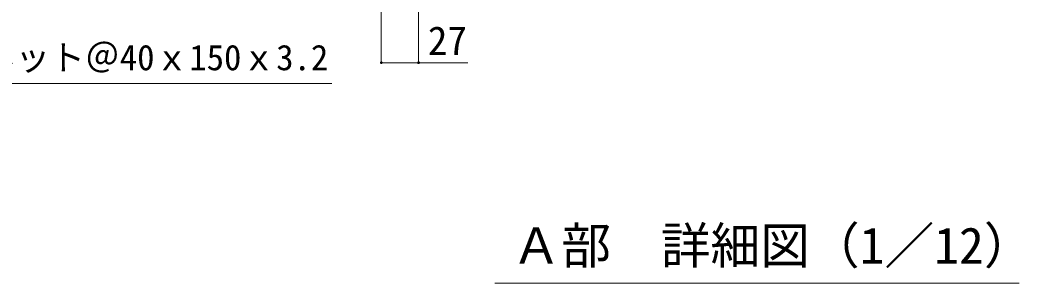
# Model space of a CAD drawing. Units: millimetres, scale not verified. Extents: x -9998 to 10002, y -6925 to 6925.
# Drawn here: x -1975 to 1039, y 3556 to 4349 of the extents above; entities that cross this region are included whole.
import ezdxf
from ezdxf.enums import TextEntityAlignment as Align

# ---------------------------------------------------------------- set-up
doc = ezdxf.new("R2010")
doc.units = ezdxf.units.MM
doc.header["$LTSCALE"] = 50
for name, color, linetype, lineweight in [('0-4_1-7', 7, 'Continuous', 9), ('0-5_1-8', 4, 'Continuous', 9), ('1-9_2-7', 7, 'Continuous', 9), ('2-B_2-8', 3, 'Continuous', 9)]:
    doc.layers.add(name, color=color, linetype=linetype, lineweight=lineweight)
doc.styles.add('ＭＳ ゴシック', font='')
doc.styles.get('ＭＳ ゴシック').set_extended_font_data('MS Gothic')

msp = doc.modelspace()

# ---------------------------------------------------------------- linework, layer by layer
at = {"layer": '1-9_2-7', "color": 3}
for p, q in [((-884.93, 4219.97), (-884.93, 4396.99)), ((-772.43, 4219.97), (-772.43, 4396.99)), ((-884.93, 4219.97), (-772.43, 4219.97)), ((-784.93, 4219.97), (-623.33, 4219.97))]:
    msp.add_line(p, q, dxfattribs=at)
at = {"layer": '1-9_2-7'}
for points in [[(-884.93, 4219.97), (-889.1, 4219.97), (-889.09, 4220.23)], [(-884.93, 4219.97), (-889.06, 4219.45), (-889.1, 4219.97)], [(-884.93, 4219.97), (-889.09, 4220.23), (-889.02, 4220.75)], [(-884.93, 4219.97), (-888.97, 4218.93), (-889.06, 4219.45)], [(-884.93, 4219.97), (-889.02, 4220.75), (-888.89, 4221.26)], [(-884.93, 4215.8), (-888.97, 4218.93), (-884.93, 4219.97)], [(-884.93, 4219.97), (-888.89, 4221.26), (-888.7, 4221.74)], [(-884.93, 4219.97), (-888.7, 4221.74), (-888.45, 4222.2)], [(-884.93, 4219.97), (-888.45, 4222.2), (-888.14, 4222.63)], [(-884.93, 4219.97), (-888.14, 4222.63), (-887.78, 4223.01)], [(-884.93, 4219.97), (-887.78, 4223.01), (-887.38, 4223.34)], [(-884.93, 4219.97), (-887.38, 4223.34), (-886.94, 4223.62)], [(-884.93, 4224.14), (-886.94, 4223.62), (-886.46, 4223.84)], [(-884.93, 4219.97), (-886.94, 4223.62), (-884.93, 4224.14)], [(-884.93, 4224.14), (-886.46, 4223.84), (-885.45, 4224.1)], [(-885.45, 4224.1), (-886.46, 4223.84), (-885.97, 4224.01)], [(-884.67, 4224.13), (-884.93, 4219.97), (-884.93, 4224.14)], [(-884.15, 4224.06), (-884.93, 4219.97), (-884.67, 4224.13)], [(-883.64, 4223.93), (-884.93, 4219.97), (-884.15, 4224.06)], [(-883.16, 4223.74), (-884.93, 4219.97), (-883.64, 4223.93)], [(-882.7, 4223.49), (-884.93, 4219.97), (-883.16, 4223.74)], [(-882.27, 4223.18), (-884.93, 4219.97), (-882.7, 4223.49)], [(-881.89, 4222.82), (-884.93, 4219.97), (-882.27, 4223.18)], [(-881.56, 4222.42), (-884.93, 4219.97), (-881.89, 4222.82)], [(-881.28, 4221.98), (-884.93, 4219.97), (-881.56, 4222.42)], [(-881.06, 4221.5), (-884.93, 4219.97), (-881.28, 4221.98)], [(-880.89, 4221.01), (-884.93, 4219.97), (-881.06, 4221.5)], [(-880.8, 4220.49), (-884.93, 4219.97), (-880.89, 4221.01)], [(-880.8, 4220.49), (-880.76, 4219.97), (-884.93, 4219.97)], [(-880.76, 4219.97), (-884.93, 4215.8), (-884.93, 4219.97)], [(-880.77, 4219.71), (-884.93, 4215.8), (-880.76, 4219.97)], [(-880.84, 4219.19), (-884.93, 4215.8), (-880.77, 4219.71)], [(-772.43, 4219.97), (-776.6, 4219.97), (-776.59, 4220.23)], [(-772.43, 4219.97), (-776.56, 4219.45), (-776.6, 4219.97)], [(-772.43, 4219.97), (-776.59, 4220.23), (-776.52, 4220.75)], [(-772.43, 4219.97), (-776.47, 4218.93), (-776.56, 4219.45)], [(-772.43, 4219.97), (-776.52, 4220.75), (-776.39, 4221.26)], [(-772.43, 4215.8), (-776.47, 4218.93), (-772.43, 4219.97)], [(-772.43, 4219.97), (-776.39, 4221.26), (-776.2, 4221.74)], [(-772.43, 4219.97), (-776.2, 4221.74), (-775.95, 4222.2)], [(-772.43, 4219.97), (-775.95, 4222.2), (-775.64, 4222.63)], [(-772.43, 4219.97), (-775.64, 4222.63), (-775.28, 4223.01)], [(-772.43, 4219.97), (-775.28, 4223.01), (-774.88, 4223.34)], [(-772.43, 4219.97), (-774.88, 4223.34), (-774.44, 4223.62)], [(-772.43, 4219.97), (-774.44, 4223.62), (-773.96, 4223.84)], [(-772.43, 4224.14), (-773.96, 4223.84), (-773.47, 4224.01)], [(-772.43, 4219.97), (-773.96, 4223.84), (-772.43, 4224.14)], [(-772.43, 4224.14), (-773.47, 4224.01), (-772.95, 4224.1)], [(-772.17, 4224.13), (-772.43, 4219.97), (-772.43, 4224.14)], [(-771.65, 4224.06), (-772.43, 4219.97), (-772.17, 4224.13)], [(-771.14, 4223.93), (-772.43, 4219.97), (-771.65, 4224.06)], [(-770.66, 4223.74), (-772.43, 4219.97), (-771.14, 4223.93)], [(-770.2, 4223.49), (-772.43, 4219.97), (-770.66, 4223.74)], [(-769.77, 4223.18), (-772.43, 4219.97), (-770.2, 4223.49)], [(-769.39, 4222.82), (-772.43, 4219.97), (-769.77, 4223.18)], [(-769.06, 4222.42), (-772.43, 4219.97), (-769.39, 4222.82)], [(-768.78, 4221.98), (-772.43, 4219.97), (-769.06, 4222.42)], [(-768.56, 4221.5), (-772.43, 4219.97), (-768.78, 4221.98)], [(-768.39, 4221.01), (-772.43, 4219.97), (-768.56, 4221.5)], [(-768.3, 4220.49), (-772.43, 4219.97), (-768.39, 4221.01)], [(-768.3, 4220.49), (-768.26, 4219.97), (-772.43, 4219.97)], [(-768.26, 4219.97), (-772.43, 4215.8), (-772.43, 4219.97)], [(-768.27, 4219.71), (-772.43, 4215.8), (-768.26, 4219.97)], [(-768.34, 4219.19), (-772.43, 4215.8), (-768.27, 4219.71)], [(-884.93, 4215.8), (-888.8, 4218.44), (-888.97, 4218.93)], [(-884.93, 4215.8), (-888.58, 4217.96), (-888.8, 4218.44)], [(-884.93, 4215.8), (-888.3, 4217.52), (-888.58, 4217.96)], [(-884.93, 4215.8), (-887.97, 4217.12), (-888.3, 4217.52)], [(-884.93, 4215.8), (-887.59, 4216.76), (-887.97, 4217.12)], [(-884.93, 4215.8), (-887.16, 4216.45), (-887.59, 4216.76)], [(-884.93, 4215.8), (-886.7, 4216.2), (-887.16, 4216.45)], [(-884.93, 4215.8), (-886.22, 4216.01), (-886.7, 4216.2)], [(-884.93, 4215.8), (-885.71, 4215.88), (-886.22, 4216.01)], [(-884.93, 4215.8), (-885.19, 4215.81), (-885.71, 4215.88)], [(-880.97, 4218.68), (-884.93, 4215.8), (-880.84, 4219.19)], [(-881.16, 4218.2), (-884.93, 4215.8), (-880.97, 4218.68)], [(-881.41, 4217.74), (-884.93, 4215.8), (-881.16, 4218.2)], [(-881.72, 4217.31), (-884.93, 4215.8), (-881.41, 4217.74)], [(-882.08, 4216.93), (-884.93, 4215.8), (-881.72, 4217.31)], [(-882.48, 4216.6), (-884.93, 4215.8), (-882.08, 4216.93)], [(-882.92, 4216.32), (-884.93, 4215.8), (-882.48, 4216.6)], [(-883.4, 4216.1), (-884.93, 4215.8), (-882.92, 4216.32)], [(-883.4, 4216.1), (-884.41, 4215.84), (-884.93, 4215.8)], [(-883.89, 4215.94), (-884.41, 4215.84), (-883.4, 4216.1)], [(-772.43, 4215.8), (-776.3, 4218.44), (-776.47, 4218.93)], [(-772.43, 4215.8), (-776.08, 4217.96), (-776.3, 4218.44)], [(-772.43, 4215.8), (-775.8, 4217.52), (-776.08, 4217.96)], [(-772.43, 4215.8), (-775.47, 4217.12), (-775.8, 4217.52)], [(-772.43, 4215.8), (-775.09, 4216.76), (-775.47, 4217.12)], [(-772.43, 4215.8), (-774.66, 4216.45), (-775.09, 4216.76)], [(-772.43, 4215.8), (-774.2, 4216.2), (-774.66, 4216.45)], [(-772.43, 4215.8), (-773.72, 4216.01), (-774.2, 4216.2)], [(-772.43, 4215.8), (-773.21, 4215.88), (-773.72, 4216.01)], [(-772.43, 4215.8), (-772.69, 4215.81), (-773.21, 4215.88)], [(-768.47, 4218.68), (-772.43, 4215.8), (-768.34, 4219.19)], [(-768.66, 4218.2), (-772.43, 4215.8), (-768.47, 4218.68)], [(-768.91, 4217.74), (-772.43, 4215.8), (-768.66, 4218.2)], [(-769.22, 4217.31), (-772.43, 4215.8), (-768.91, 4217.74)], [(-769.58, 4216.93), (-772.43, 4215.8), (-769.22, 4217.31)], [(-769.98, 4216.6), (-772.43, 4215.8), (-769.58, 4216.93)], [(-770.42, 4216.32), (-772.43, 4215.8), (-769.98, 4216.6)], [(-770.9, 4216.1), (-772.43, 4215.8), (-770.42, 4216.32)], [(-771.39, 4215.94), (-772.43, 4215.8), (-770.9, 4216.1)], [(-771.39, 4215.94), (-771.91, 4215.84), (-772.43, 4215.8)]]:
    msp.add_solid(points, dxfattribs=at)
at = {"layer": '2-B_2-8'}
msp.add_line((-2113.82, 4157.56), (-1033.72, 4157.56), dxfattribs=at)
at = {"layer": '2-B_2-8', "color": 7}
msp.add_line((-542.25, 3555.51), (1039.06, 3555.51), dxfattribs=at)

# ---------------------------------------------------------------- texts
at = {"layer": '0-4_1-7', "color": 4, "style": 'ＭＳ ゴシック'}
msp.add_text('27', height=86.51, dxfattribs=at).set_placement((-744.36, 4217.15), align=Align.BOTTOM_LEFT)
at = {"layer": '0-5_1-8', "style": 'ＭＳ ゴシック'}
msp.add_text('ネット＠40ｘ150ｘ3.2', height=76.98, dxfattribs=at).set_placement((-2093.82, 4174.03), align=Align.BOTTOM_LEFT)
at = {"layer": '2-B_2-8', "color": 4, "style": 'ＭＳ ゴシック'}
msp.add_text('Ａ部\u3000詳細図（1／12）', height=110, dxfattribs=at).set_placement((-492.01, 3580.51), align=Align.BOTTOM_LEFT)

doc.saveas('drawing.dxf')
